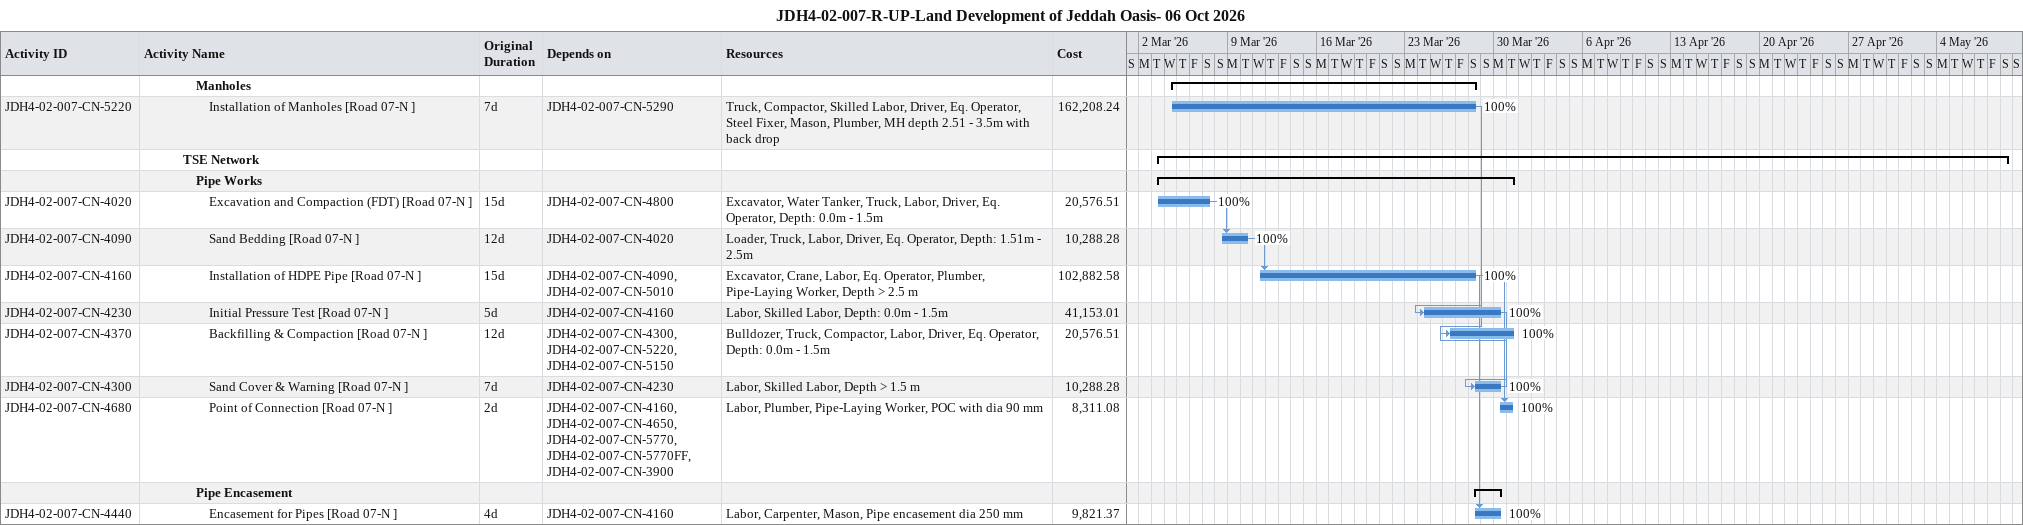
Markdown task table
JDH4-02-007-R-UP-Land Development of Jeddah Oasis- 06 Oct 2026

| ID | Level | Task | Original duration | Start | Finish | Predecessors | Resources | % complete | Cost |
|---|---|---|---|---|---|---|---|---|---|
|  | 5 | **Manholes** |  | 2026-03-04 | 2026-03-28 |  |  |  |  |
| JDH4-02-007-CN-5220 | 6 | Installation of Manholes [Road 07-N ] | 7d | 2026-03-04 | 2026-03-28 | JDH4-02-007-CN-5290 | Truck, Compactor, Skilled Labor, Driver, Eq. Operator, Steel Fixer, Mason, Plumber, MH depth 2.51 - 3.5m with back drop | 100 | 162208.24 |
|  | 4 | **TSE Network** |  | 2026-03-03 | 2026-05-09 |  |  |  |  |
|  | 5 | **Pipe Works** |  | 2026-03-03 | 2026-03-31 |  |  |  |  |
| JDH4-02-007-CN-4020 | 6 | Excavation and Compaction (FDT) [Road 07-N ] | 15d | 2026-03-03 | 2026-03-07 | JDH4-02-007-CN-4800 | Excavator, Water Tanker, Truck, Labor, Driver, Eq. Operator, Depth: 0.0m - 1.5m | 100 | 20576.51 |
| JDH4-02-007-CN-4090 | 6 | Sand Bedding [Road 07-N ] | 12d | 2026-03-08 | 2026-03-10 | JDH4-02-007-CN-4020 | Loader, Truck, Labor, Driver, Eq. Operator, Depth: 1.51m - 2.5m | 100 | 10288.28 |
| JDH4-02-007-CN-4160 | 6 | Installation of HDPE Pipe [Road 07-N ] | 15d | 2026-03-11 | 2026-03-28 | JDH4-02-007-CN-4090, JDH4-02-007-CN-5010 | Excavator, Crane, Labor, Eq. Operator, Plumber, Pipe-Laying Worker, Depth > 2.5 m | 100 | 102882.58 |
| JDH4-02-007-CN-4230 | 6 | Initial Pressure Test [Road 07-N ] | 5d | 2026-03-24 | 2026-03-30 | JDH4-02-007-CN-4160 | Labor, Skilled Labor, Depth: 0.0m - 1.5m | 100 | 41153.01 |
| JDH4-02-007-CN-4370 | 6 | Backfilling & Compaction [Road 07-N ] | 12d | 2026-03-26 | 2026-03-31 | JDH4-02-007-CN-4300, JDH4-02-007-CN-5220, JDH4-02-007-CN-5150 | Bulldozer, Truck, Compactor, Labor, Driver, Eq. Operator, Depth: 0.0m - 1.5m | 100 | 20576.51 |
| JDH4-02-007-CN-4300 | 6 | Sand Cover & Warning [Road 07-N ] | 7d | 2026-03-28 | 2026-03-30 | JDH4-02-007-CN-4230 | Labor, Skilled Labor, Depth > 1.5 m | 100 | 10288.28 |
| JDH4-02-007-CN-4680 | 6 | Point of Connection [Road 07-N ] | 2d | 2026-03-30 | 2026-03-31 | JDH4-02-007-CN-4160, JDH4-02-007-CN-4650, JDH4-02-007-CN-5770, JDH4-02-007-CN-5770FF, JDH4-02-007-CN-3900 | Labor, Plumber, Pipe-Laying Worker, POC with dia 90 mm | 100 | 8311.08 |
|  | 5 | **Pipe Encasement** |  | 2026-03-28 | 2026-03-30 |  |  |  |  |
| JDH4-02-007-CN-4440 | 6 | Encasement for Pipes [Road 07-N ] | 4d | 2026-03-28 | 2026-03-30 | JDH4-02-007-CN-4160 | Labor, Carpenter, Mason, Pipe encasement dia 250 mm | 100 | 9821.37 |
